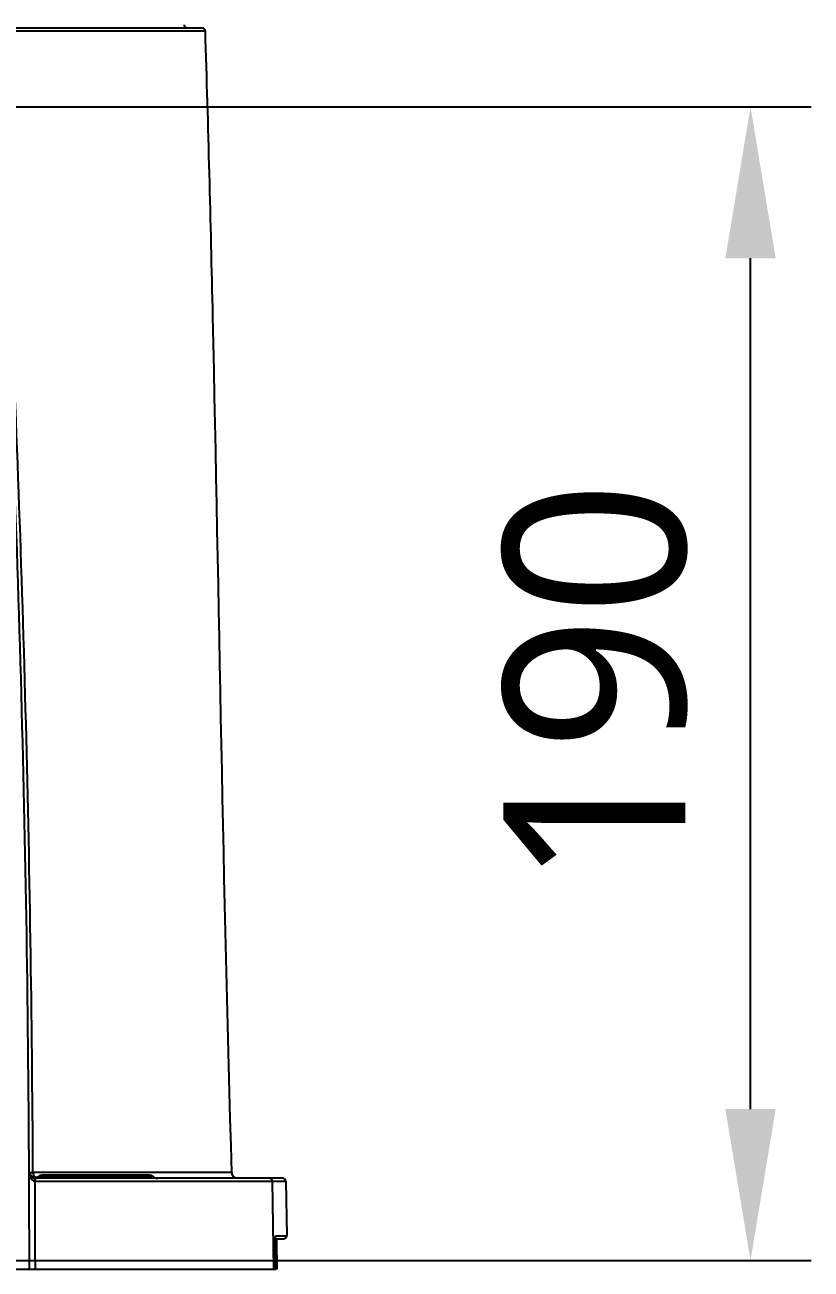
# Model space of a CAD drawing. Header units: millimetres. Extents: x 5828 to 6704, y 123 to 421.
# Drawn here: x 6366.76 to 6373.25, y 233.81 to 244.09 of the extents above; entities that cross this region are included whole.
import ezdxf

# ---------------------------------------------------------------- set-up
doc = ezdxf.new("R2010")
doc.units = ezdxf.units.MM
doc.layers.add('外形图', color=7, linetype='Continuous')
doc.layers.add('尺寸标注', color=7, linetype='Continuous')
doc.styles.add('微软雅黑', font='msyh.ttc', dxfattribs={"height": 1.5})
doc.dimstyles.new('尺寸标注_1_20比例', dxfattribs={"dimtxt": 1.5, "dimasz": 1.25, "dimexe": 0.5, "dimexo": 0.4, "dimgap": 0.5, "dimtad": 1, "dimdec": 1, "dimlfac": 20, "dimdsep": 46, "dimtxsty": '微软雅黑', "dimcen": 0.09, "dimadec": 0, "dimazin": 0, "dimtp": 0.01, "dimtm": 0.01, "dimtfac": 1, "dimtdec": 1, "dimtofl": 0, "dimtmove": 0, "dimatfit": 3, "dimfxl": 1, "dimtolj": 1, "dimarcsym": 0})

# ---------------------------------------------------------------- blocks, each defined once
blk = doc.blocks.new('*D1095')
at = {"layer": 'Defpoints', "color": 0}
for p in [(6363.218, 243.411), (6372.747, 243.411), (6363.218, 233.886)]:
    blk.add_point(p, dxfattribs=at)
at = {"layer": '尺寸标注', "color": 0, "lineweight": -2}
for p, q in [((6363.618, 243.411), (6373.247, 243.411)), ((6372.747, 235.136), (6372.747, 242.161)), ((6363.618, 233.886), (6373.247, 233.886))]:
    blk.add_line(p, q, dxfattribs=at)
at = {"layer": '尺寸标注', "color": 0}
for points in [[(6372.955, 242.161), (6372.539, 242.161), (6372.747, 243.411)], [(6372.539, 235.136), (6372.955, 235.136), (6372.747, 233.886)]]:
    blk.add_solid(points, dxfattribs=at)
at = {"layer": '尺寸标注', "color": 0, "insert": (6371.468, 238.648), "char_height": 1.5, "attachment_point": 5, "rotation": 90, "style": '微软雅黑'}
blk.add_mtext('\\A1;\\A1;190', dxfattribs=at)

msp = doc.modelspace()

# ---------------------------------------------------------------- linework, layer by layer
at = {"layer": '外形图', "color": 7, "linetype": 'Continuous'}
for p, q in [((6358.193, 244.0396), (6368.2439, 244.0396)), ((6358.218, 244.0638), (6368.2189, 244.0638)), ((6366.8346, 234.5703), (6366.8127, 234.5789)), ((6366.8228, 234.6198), (6366.8229, 234.6123)), ((6368.4623, 234.6123), (6366.8229, 234.6123)), ((6367.8197, 234.5763), (6366.8742, 234.5763)), ((6367.7866, 234.5888), (6366.9003, 234.5888)), ((6366.841, 234.5393), (6368.9107, 234.5393)), ((6368.8857, 234.5638), (6366.8416, 234.5638)), ((6368.4318, 234.5394), (6368.8005, 234.5393)), ((6368.8124, 233.8138), (6368.8005, 234.5393)), ((6368.9107, 234.5393), (6368.9186, 234.0893)), ((6368.8136, 234.0638), (6368.8936, 234.0638)), ((6368.8251, 234.0893), (6368.9186, 234.0893)), ((6368.8367, 234.0579), (6368.8368, 234.0638)), ((6368.8232, 234.0401), (6368.8231, 234.0401)), ((6357.5963, 233.8138), (6368.8269, 233.8138)), ((6368.8376, 233.8138), (6368.8405, 233.8138))]:
    msp.add_line(p, q, dxfattribs=at)
for points in [[(6366.8127, 234.5789), (6366.7972, 234.5967), (6366.7929, 234.6139)], [(6366.8709, 234.5793), (6366.8582, 234.5726), (6366.8346, 234.5703)], [(6368.8269, 233.8138), (6368.8231, 234.0431), (6368.8231, 234.0532), (6368.8231, 234.0623), (6368.8233, 234.07), (6368.8235, 234.0761), (6368.8238, 234.0804), (6368.8239, 234.0816)], [(6368.8405, 233.8138), (6368.8367, 234.0474), (6368.8367, 234.0579)]]:
    msp.add_lwpolyline(points, dxfattribs=at)
for centre, radius, start, end in [((6368.0956, 244.0888), 0.025, 181, 270), ((6368.2189, 244.0388), 0.025, 1.7701, 90), ((6194.0667, 233.8138), 172.7267, 0, 2.800136), ((6190.4871, 233.7563), 176.3379, 0.280545, 2.76226), ((6366.8416, 234.6138), 0.05, 180.26529, 270.00003), ((6366.841, 234.614), 0.0494, 205.09869, 208.44363), ((6366.8416, 234.6148), 0.0504, 232.81301, 284.47648), ((6366.9003, 234.5388), 0.05, 90, 125.91221), ((6367.7866, 234.5388), 0.05, 48.59038, 90), ((6367.8528, 234.6138), 0.05, 228.59038, 270), ((6368.5123, 234.6138), 0.05, 181.74506, 270), ((6190.5544, 233.7449), 176.2884, 0.022391, 0.258174), ((6368.7756, 234.5389), 0.025, 0.92863, 89.98013), ((6368.8857, 234.5388), 0.025, 1, 90), ((6369.5416, 234.0544), 0.7185, 179.62021, 180.03804), ((6368.8936, 234.0888), 0.025, 270, 1), ((6369.6641, 234.0544), 0.8411, 180.03347, 180.30389), ((6369.7939, 234.0552), 0.9709, 180.30859, 180.88744)]:
    msp.add_arc(centre, radius, start, end, dxfattribs=at)
for points, knots in [([(6368.2439, 244.0396), (6368.2682, 243.253), (6368.3475, 240.1107), (6368.3906, 236.9675), (6368.4623, 234.6123)], [0, 0, 0, 0, 0.2503721, 1, 1, 1, 1]), ([(6366.7916, 234.6136), (6366.7917, 234.5999), (6366.7963, 234.5725), (6366.8147, 234.5481), (6366.8273, 234.5425)], [0, 0, 0, 0, 0.4976202, 1, 1, 1, 1]), ([(6366.7922, 234.6134), (6366.7928, 234.6133), (6366.7974, 234.6129), (6366.8019, 234.6128), (6366.8059, 234.6127)], [0, 0, 0, 0, 0.1290053, 1, 1, 1, 1]), ([(6366.8059, 234.6127), (6366.8072, 234.6126), (6366.8128, 234.6125), (6366.8185, 234.6124), (6366.8229, 234.6123)], [0, 0, 0, 0, 0.2181538, 1, 1, 1, 1]), ([(6366.8257, 234.5939), (6366.8261, 234.5925), (6366.828, 234.5871), (6366.8306, 234.5819), (6366.8329, 234.5784)], [0, 0, 0, 0, 0.2605721, 1, 1, 1, 1]), ([(6366.8742, 234.5763), (6366.8734, 234.5771), (6366.8722, 234.5777), (6366.8713, 234.5794), (6366.8709, 234.5793)], [0, 0, 0, 0, 0.754787, 1, 1, 1, 1]), ([(6366.841, 234.5393), (6366.8411, 234.5424), (6366.8412, 234.5482), (6366.8413, 234.5551), (6366.8415, 234.5594), (6366.8414, 234.5618), (6366.8418, 234.5628), (6366.8414, 234.5638), (6366.8416, 234.5638)], [0, 0, 0, 0, 0.3837088, 0.7084866, 0.8323929, 0.9241857, 0.9807426, 1, 1, 1, 1]), ([(6368.8251, 234.0893), (6368.8244, 234.089), (6368.8243, 234.0854), (6368.8234, 234.0802), (6368.8233, 234.0704), (6368.8231, 234.0633), (6368.823, 234.0591)], [0, 0, 0, 0, 0.0742617, 0.2752243, 0.5933477, 1, 1, 1, 1]), ([(6368.8341, 234.0399), (6368.8347, 234.0399), (6368.8353, 234.0402), (6368.8368, 234.0399), (6368.8368, 234.0401)], [0, 0, 0, 0, 0.7318892, 1, 1, 1, 1])]:
    msp.add_open_spline(points, degree=3, knots=knots, dxfattribs=at)
for points in [[(6366.7975, 234.5905), (6366.8008, 234.5843), (6366.8056, 234.5788), (6366.8111, 234.5746)], [(6366.8229, 234.6123), (6366.823, 234.6061), (6366.8239, 234.5998), (6366.8257, 234.5939)], [(6366.8329, 234.5784), (6366.8351, 234.5754), (6366.8376, 234.5725), (6366.8404, 234.5702)], [(6366.8742, 234.5763), (6366.8655, 234.5686), (6366.8532, 234.5638), (6366.8416, 234.5638)], [(6366.8542, 234.566), (6366.8615, 234.5678), (6366.8685, 234.5715), (6366.8742, 234.5763)], [(6366.8273, 234.5425), (6366.8316, 234.5405), (6366.8363, 234.5394), (6366.841, 234.5393)]]:
    msp.add_open_spline(points, degree=3, dxfattribs=at)

# ---------------------------------------------------------------- dimensions: what is measured, and where the dimension line sits
at = {"layer": '尺寸标注'}
dim = msp.add_linear_dim(base=(6372.7472, 243.411), p1=(6363.2184, 233.8858), p2=(6363.2184, 243.411), angle=90, text='\\A1;190', dimstyle='尺寸标注_1_20比例', override={"dimtxsty": '微软雅黑'}, dxfattribs=at)
dim.commit()
dim.dimension.update_dxf_attribs({"geometry": '*D1095', "text_midpoint": (6371.4681, 238.6484)})

doc.saveas('drawing.dxf')
